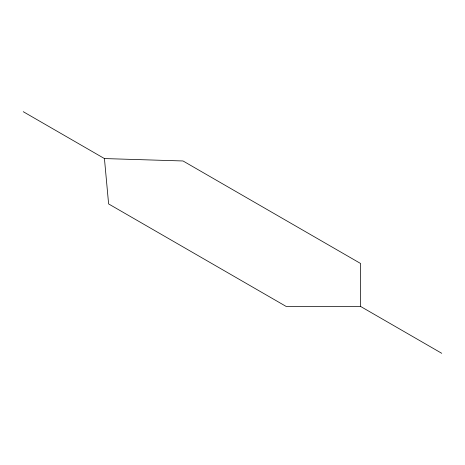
<?xml version="1.0" encoding="UTF-8"?>
<svg xmlns="http://www.w3.org/2000/svg" width="465" height="465" viewBox="0 0 465 465"><rect width="100%" height="100%" fill="white"/><g stroke="black" fill="none" stroke-linecap="round" stroke-linejoin="round"><path stroke-width="0.7" d="M441.75 353.307L360.567 306.435L360.578 263.486L183.018 160.971L104.433 158.565L23.25 111.693M360.567 306.435L286.173 306.447L108.612 203.932L104.433 158.565"/></g></svg>
